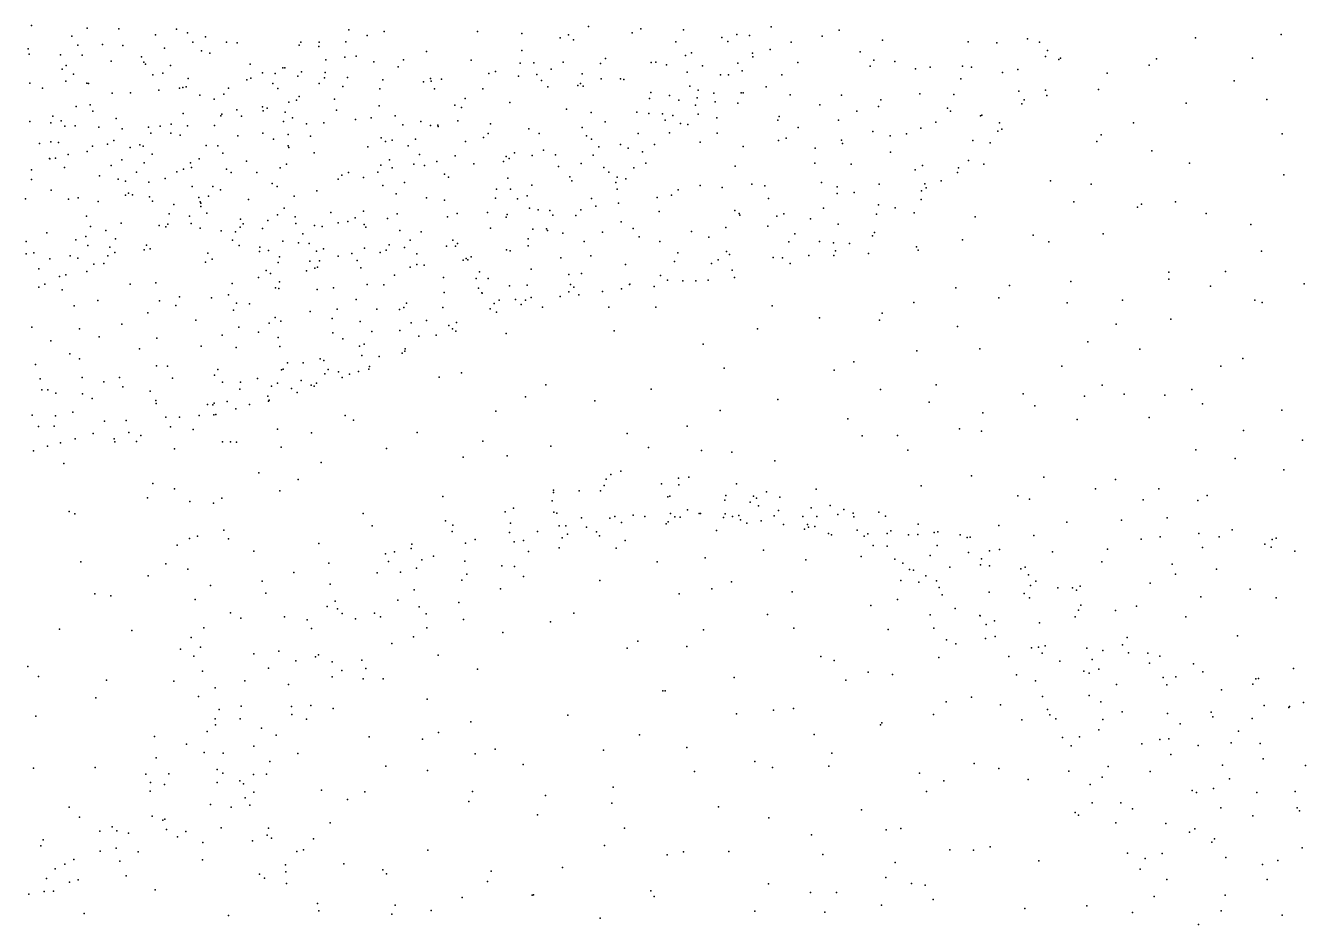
# Model space of a CAD drawing. Header units: metres. Extents: x -25 to 25, y -27.8 to 27.8.
# Drawn here: x -1.949 to 0.316, y -7.952 to -6.362 of the extents above; entities that cross this region are included whole.
import ezdxf

# ---------------------------------------------------------------- set-up
doc = ezdxf.new("R2010")
doc.units = ezdxf.units.M

msp = doc.modelspace()

# ---------------------------------------------------------------- linework, layer by layer
for p in [(-1.9382, -6.3615, -4.9568), (-0.9526, -6.3629, -3.0161), (-0.6294, -6.3637, -1.0865), (-1.8666, -6.3803, -6.6002), (-1.84, -6.366, -4.9804), (-1.7838, -6.3672, -6.6249), (-1.719, -6.3779, -0.0535), (-1.6815, -6.3677, -7.9875), (-1.662, -6.3745, -2.6202), (-1.6302, -6.3812, -4.9939), (-1.3769, -6.369, -0.1401), (-1.344, -6.3792, -4.9668), (-1.3142, -6.3722, -0.1793), (-1.149, -6.3721, -0.2731), (-1.0707, -6.3756, -4.8794), (-1.0029, -6.383, -0.3792), (-0.9877, -6.3778, 19.708), (-0.9791, -6.387, -4.8086), (-0.8755, -6.3743, 14.7329), (-0.8601, -6.3674, -4.744), (-0.7843, -6.369, 14.7327), (-0.7168, -6.3823, -4.6408), (-0.6903, -6.3771, -1.3056), (-0.6675, -6.3791, -1.2137), (-0.5391, -6.3805, 14.7126), (-0.5089, -6.3697, -4.5047), (-0.1755, -6.3847, -3.4346), (0.1215, -6.3833, 14.8406), (0.2731, -6.3775, 19.1723), (-1.9444, -6.4029, -2.5994), (-1.8562, -6.3963, -1.4975), (-1.8126, -6.3949, -8.0995), (-1.7765, -6.3966, -2.5994), (-1.703, -6.4015, 20.0003), (-1.653, -6.3906, -0.0802), (-1.6375, -6.4063, -1.687), (-1.5929, -6.3909, -7.8443), (-1.5745, -6.3921, -1.7355), (-1.4645, -6.3962, -4.9793), (-1.4619, -6.3909, -0.1277), (-1.4295, -6.3987, -1.7844), (-1.429, -6.3908, -6.9894), (-1.3817, -6.3903, -7.3829), (-1.2391, -6.4073, -4.9173), (-1.0706, -6.4053, -0.3516), (-0.798, -6.3905, 19.6468), (-0.7061, -6.3898, -0.723), (-0.6308, -6.4037, 14.688), (-0.5937, -6.391, -4.5497), (-0.4718, -6.4078, -3.1562), (-0.4324, -6.3874, -4.421), (-0.2805, -6.3903, -3.3117), (-0.2299, -6.3919, -3.3668), (-0.1544, -6.3909, 14.7919), (-0.1405, -6.4054, -3.9543), (-1.9426, -6.4118, -6.5824), (-1.8867, -6.4131, -0.1462), (-1.8768, -6.4319, -2.6054), (-1.8486, -6.4137, -4.9291), (-1.7972, -6.4243, -6.6683), (-1.7438, -6.417, -1.6089), (-1.7393, -6.4264, -8.0151), (-1.7365, -6.4295, -0.1234), (-1.6924, -6.4321, -6.7417), (-1.6227, -6.4104, -6.7755), (-1.5513, -6.4297, -2.6547), (-1.4176, -6.422, -7.4948), (-1.3837, -6.4176, -7.2305), (-1.3637, -6.4157, -0.2114), (-1.3327, -6.4257, -1.795), (-1.2799, -6.4219, -0.2553), (-1.16, -6.4229, 19.814), (-1.0734, -6.4281, 14.7794), (-1.0493, -6.4276, -4.8218), (-0.9973, -6.4265, -1.6761), (-0.9311, -6.4285, -4.7399), (-0.9224, -6.4195, 14.5623), (-0.8417, -6.4267, 14.5369), (-0.8332, -6.4265, -3.0622), (-0.8145, -6.4309, -0.5937), (-0.7809, -6.4143, -4.6559), (-0.77, -6.41, 14.617), (-0.688, -6.4282, -0.8511), (-0.6625, -6.4105, -3.0821), (-0.6618, -6.4169, -0.9832), (-0.5822, -6.4268, -3.1228), (-0.4476, -6.4229, 14.6988), (-0.4103, -6.4249, -3.2071), (-0.1435, -6.4161, -3.5651), (-0.1199, -6.4215, -3.8146), (-0.117, -6.4192, -3.72), (0.0397, -6.4315, 19.3082), (0.0524, -6.4204, 14.8094), (0.2227, -6.4192, 14.8066), (-1.8839, -6.4385, -1.3957), (-1.864, -6.4472, 20.0243), (-1.7236, -6.4488, 15.113), (-1.7058, -6.4459, -4.9339), (-1.5498, -6.4544, -4.9451), (-1.5293, -6.4451, -7.6756), (-1.5072, -6.4461, 19.9668), (-1.4936, -6.4365, -1.7483), (-1.49, -6.4361, -7.6177), (-1.467, -6.4513, -7.0178), (-1.4607, -6.4431, -7.5539), (-1.4199, -6.4539, 19.9391), (-1.4186, -6.4446, -7.1144), (-1.3791, -6.4535, -2.7782), (-1.2896, -6.4347, 15.1198), (-1.1291, -6.4464, 14.8589), (-1.1169, -6.443, -4.8487), (-1.0763, -6.4513, -1.7114), (-1.0442, -6.4483, -0.4171), (-1.0185, -6.4388, 14.5748), (-0.9636, -6.4467, -0.4769), (-0.7779, -6.4438, -0.6622), (-0.7507, -6.433, -1.3751), (-0.7192, -6.4488, -3.0973), (-0.7049, -6.4485, -1.1612), (-0.6807, -6.4413, 14.5548), (-0.6105, -6.4489, -4.5021), (-0.4542, -6.4334, 19.5682), (-0.3738, -6.4383, -4.3097), (-0.3479, -6.4351, -3.2767), (-0.2909, -6.4334, -4.2012), (-0.2748, -6.4352, 14.7432), (-0.22, -6.4446, 19.4884), (-0.1927, -6.4395, -4.0271), (-0.0349, -6.446, 14.7998), (-1.9413, -6.4632, -0.2401), (-1.9185, -6.4724, -1.2659), (-1.8776, -6.4601, -6.662), (-1.8405, -6.4633, -8.0653), (-1.8372, -6.4642, -0.1964), (-1.7129, -6.4758, -1.5734), (-1.6762, -6.4721, -0.1847), (-1.6704, -6.4708, -2.6413), (-1.6643, -6.4697, -6.8042), (-1.6609, -6.4553, -1.6296), (-1.5899, -6.4723, -7.7414), (-1.5573, -6.4578, -6.8828), (-1.511, -6.464, 15.1215), (-1.5026, -6.4729, -2.698), (-1.429, -6.4642, -7.3705), (-1.3871, -6.4692, -4.9026), (-1.3218, -6.4734, -0.3026), (-1.3162, -6.4573, -2.826), (-1.2443, -6.4608, -0.3201), (-1.2322, -6.4554, -1.7563), (-1.231, -6.4599, -4.8685), (-1.2253, -6.4735, 19.8835), (-1.2129, -6.4565, 15.0908), (-1.1394, -6.4733, 14.6696), (-1.0357, -6.4585, 19.7825), (-1.0243, -6.4701, -4.763), (-0.9714, -6.4676, -3.0658), (-0.9668, -6.4639, 14.461), (-0.9617, -6.4685, -1.6133), (-0.9299, -6.4557, 19.7377), (-0.8958, -6.4557, -4.684), (-0.8902, -6.457, -1.5711), (-0.773, -6.4685, -4.5938), (-0.7584, -6.4761, -1.3047), (-0.638, -6.4701, 19.6531), (-0.2938, -6.4559, 19.532), (-0.1436, -6.4759, 19.4662), (-0.0497, -6.4745, 19.4102), (0.1904, -6.4593, 19.2548), (-1.7954, -6.4814, -2.6209), (-1.7632, -6.4807, -6.7416), (-1.6402, -6.4847, -4.9068), (-1.6149, -6.4919, 20.0263), (-1.5978, -6.4827, -0.2062), (-1.4829, -6.4973, -7.5126), (-1.4695, -6.4938, -1.7105), (-1.4646, -6.4871, -7.0808), (-1.4019, -6.4917, -0.2897), (-1.1705, -6.4907, 14.7792), (-1.0919, -6.4974, -0.4391), (-0.8446, -6.4907, -1.4734), (-0.8422, -6.4799, -4.623), (-0.8091, -6.4852, -1.4053), (-0.7928, -6.4935, -0.7683), (-0.7605, -6.4893, -0.8353), (-0.7308, -6.4812, -0.9538), (-0.7282, -6.4965, -1.0692), (-0.6882, -6.4986, -3.1415), (-0.6821, -6.4805, -4.5243), (-0.679, -6.4803, 14.4716), (-0.5956, -6.4838, 14.5752), (-0.5048, -6.4847, -4.3787), (-0.4352, -6.4928, -4.3086), (-0.3663, -6.4821, -4.2305), (-0.3058, -6.4834, -4.1331), (-0.191, -6.4778, -3.5724), (-0.1859, -6.5, -3.7371), (-0.1814, -6.4928, -3.8383), (-0.1413, -6.4851, 14.7511), (0.1054, -6.4991, 19.3083), (0.2478, -6.4921, 14.7183), (-1.9004, -6.5219, -1.2067), (-1.8591, -6.5046, -0.2798), (-1.8342, -6.502, -6.728), (-1.8297, -6.5128, -1.3599), (-1.6696, -6.5169, -0.2669), (-1.603, -6.5214, -6.9298), (-1.6013, -6.5185, -1.6096), (-1.575, -6.5106, -0.2665), (-1.5668, -6.5219, -2.6863), (-1.5293, -6.5052, -6.9972), (-1.5285, -6.5121, -7.574), (-1.5212, -6.5079, -4.8961), (-1.4894, -6.515, -0.2851), (-1.3984, -6.5111, -1.7159), (-1.3231, -6.5035, -4.8555), (-1.2947, -6.5211, -2.8699), (-1.1891, -6.5023, 14.8803), (-1.1775, -6.5067, -1.7032), (-0.9917, -6.5092, 14.3589), (-0.9477, -6.5156, -1.5576), (-0.8669, -6.515, -0.6418), (-0.8456, -6.5174, -3.1342), (-0.8216, -6.5176, 14.3372), (-0.8032, -6.5207, -4.5533), (-0.7631, -6.5023, -3.133), (-0.7585, -6.5182, -1.1314), (-0.615, -6.5226, -3.1857), (-0.543, -6.502, -3.1972), (-0.4777, -6.5132, -3.2362), (-0.4393, -6.505, 14.6436), (-0.3169, -6.5074, -3.3838), (-0.3116, -6.5128, 14.7056), (-0.2586, -6.5211, -3.4865), (-0.2565, -6.5202, -3.999), (-1.9413, -6.5315, -8.0804), (-1.9043, -6.5337, -6.7229), (-1.8855, -6.5298, -2.6368), (-1.879, -6.5393, -8.0178), (-1.8608, -6.5387, -0.352), (-1.8193, -6.5412, 15.1368), (-1.7885, -6.526, -1.4162), (-1.7778, -6.544, -0.3271), (-1.7309, -6.5412, -7.873), (-1.7107, -6.5394, 15.1322), (-1.691, -6.536, 20.0623), (-1.6624, -6.539, -1.5472), (-1.6145, -6.5384, -4.8611), (-1.492, -6.5311, -7.1656), (-1.4763, -6.5249, -7.2425), (-1.4514, -6.5354, 19.989), (-1.4209, -6.5335, -2.7792), (-1.3651, -6.5278, 15.0944), (-1.3372, -6.525, -0.3638), (-1.2812, -6.5372, 15.0739), (-1.2494, -6.5313, -1.7009), (-1.232, -6.5386, -0.4272), (-1.2192, -6.5377, 14.676), (-1.2187, -6.5399, 14.5827), (-1.1836, -6.5302, -4.7848), (-1.1262, -6.5356, 19.8698), (-1.0581, -6.5443, -0.5416), (-0.9635, -6.5421, -4.6399), (-0.9228, -6.5316, -3.1313), (-0.8171, -6.5292, -1.329), (-0.7897, -6.5347, -0.946), (-0.7768, -6.5366, -1.037), (-0.7255, -6.5249, 14.357), (-0.6173, -6.529, -4.4077), (-0.5814, -6.542, 14.4678), (-0.5098, -6.5287, 19.6707), (-0.3641, -6.5431, -4.1127), (-0.3376, -6.5327, 19.6143), (-0.2253, -6.5334, -3.8874), (-0.2211, -6.545, -3.6432), (0.0119, -6.5335, 19.4102), (-1.9041, -6.5675, -1.0817), (-1.7927, -6.5649, -1.3257), (-1.7269, -6.5517, -4.8347), (-1.6914, -6.552, -7.7968), (-1.6751, -6.5556, -6.8954), (-1.5733, -6.5569, 15.1468), (-1.5286, -6.5522, -1.6359), (-1.5099, -6.5625, -4.844), (-1.4841, -6.5544, -0.3607), (-1.4447, -6.5572, -1.6574), (-1.3196, -6.5601, -1.6936), (-1.3116, -6.5669, 19.9467), (-1.3001, -6.5642, -0.4316), (-1.2586, -6.5628, 14.8991), (-1.1704, -6.5667, -1.6443), (-1.1382, -6.5597, -3.0349), (-1.1303, -6.5526, -0.5089), (-1.0399, -6.5524, -4.6886), (-0.9558, -6.5569, 14.278), (-0.9473, -6.5628, -0.6531), (-0.8647, -6.5525, -1.3914), (-0.809, -6.5511, -1.2136), (-0.7547, -6.5678, -4.4564), (-0.7248, -6.5519, -3.1782), (-0.6161, -6.565, 19.7189), (-0.6026, -6.5608, -4.347), (-0.5045, -6.5643, -4.264), (-0.4492, -6.5491, -3.2962), (-0.4188, -6.5567, -4.1706), (-0.3898, -6.5532, -3.3608), (-0.2723, -6.5647, -3.5604), (-0.2279, -6.5481, -3.8065), (-0.0528, -6.5667, 14.7376), (-0.0455, -6.5546, 19.4727), (0.275, -6.553, 14.6524), (-1.9241, -6.57, -1.0104), (-1.8903, -6.5687, -4.7719), (-1.8736, -6.5896, -0.5583), (-1.8397, -6.5841, -6.8138), (-1.8302, -6.5751, -0.4211), (-1.8038, -6.5713, -7.916), (-1.7639, -6.5775, -0.3971), (-1.7463, -6.5725, -6.8466), (-1.7409, -6.575, -2.6525), (-1.725, -6.5888, -1.401), (-1.6292, -6.5735, -7.6542), (-1.6083, -6.5745, 20.0648), (-1.5996, -6.5876, -7.5756), (-1.484, -6.5745, 15.1349), (-1.4828, -6.5772, -2.7521), (-1.438, -6.5865, -0.438), (-1.343, -6.5764, -2.8558), (-1.2716, -6.5745, -2.9106), (-1.2517, -6.5896, -4.7486), (-1.0835, -6.5865, 14.2787), (-1.0321, -6.5819, -0.623), (-1.011, -6.5904, 19.8601), (-0.9445, -6.5907, -0.7292), (-0.9345, -6.5763, -1.4691), (-0.896, -6.5721, -4.5526), (-0.8822, -6.5783, -0.7739), (-0.8572, -6.585, -1.3035), (-0.836, -6.5721, -0.9002), (-0.6787, -6.5757, -4.38), (-0.5515, -6.5786, -3.2691), (-0.5032, -6.5701, 14.5218), (-0.4178, -6.5858, 19.6849), (-0.2418, -6.5689, -3.7214), (0.0442, -6.5833, 14.7166), (-1.9062, -6.5968, -0.6565), (-1.9058, -6.5974, -0.9284), (-1.8959, -6.5961, -0.7567), (-1.88, -6.6125, -7.9416), (-1.7971, -6.6091, -1.212), (-1.7784, -6.5993, -0.4959), (-1.7387, -6.6047, -7.7932), (-1.6569, -6.6042, -7.0041), (-1.655, -6.6129, -4.788), (-1.6417, -6.5971, -0.4401), (-1.5577, -6.6012, -7.2131), (-1.4979, -6.6131, -0.5036), (-1.4867, -6.6069, -1.5965), (-1.3201, -6.6085, 14.7306), (-1.3044, -6.5989, 14.6287), (-1.3, -6.6132, -1.6372), (-1.2614, -6.6065, 14.4578), (-1.2425, -6.6092, -0.5546), (-1.2212, -6.6018, -2.975), (-1.1886, -6.5919, 14.3585), (-1.1552, -6.606, 19.9123), (-1.1028, -6.602, -0.6085), (-1.0981, -6.593, -4.6809), (-1.093, -6.5966, -3.1032), (-1.0521, -6.5917, -1.5625), (-1.0055, -6.611, -1.503), (-0.9653, -6.6056, 14.205), (-0.9253, -6.6129, 19.8416), (-0.8722, -6.6131, -4.483), (-0.8511, -6.6049, -1.0136), (-0.6928, -6.6105, 19.7654), (-0.5522, -6.6048, -4.2286), (-0.4877, -6.6065, -4.1666), (-0.3616, -6.6091, -3.4711), (-0.2978, -6.6131, -3.6239), (-0.2802, -6.6004, 14.6646), (-0.2526, -6.6067, 19.6368), (0.1112, -6.6049, 19.3775), (-1.9383, -6.6168, -7.9876), (-1.9382, -6.6338, -4.6942), (-1.8177, -6.6277, -0.9864), (-1.7847, -6.6333, -0.7703), (-1.7522, -6.6209, -6.9156), (-1.7017, -6.6321, -7.6966), (-1.6812, -6.6206, -2.6857), (-1.6693, -6.6159, -0.5476), (-1.5933, -6.6154, -7.1372), (-1.5847, -6.6216, -0.538), (-1.5393, -6.6215, -2.7313), (-1.3955, -6.6332, -2.8398), (-1.3893, -6.6264, -1.6083), (-1.3773, -6.6214, -4.758), (-1.3506, -6.6302, 19.9954), (-1.3252, -6.6207, -0.5497), (-1.2076, -6.6242, -1.6001), (-1.2004, -6.6299, -0.622), (-1.0955, -6.6315, -0.6774), (-0.9854, -6.6293, -1.4339), (-0.9165, -6.621, -1.3436), (-0.9017, -6.6299, -0.9168), (-0.8863, -6.633, -3.2264), (-0.3743, -6.6171, -3.9833), (-0.2994, -6.6214, -3.6936), (0.2783, -6.6256, 19.2656), (-1.9032, -6.6528, 20.1309), (-1.7718, -6.6369, -1.1448), (-1.7666, -6.6579, -0.8649), (-1.7305, -6.6389, -1.2777), (-1.6539, -6.6465, -7.0756), (-1.6175, -6.6461, -7.1962), (-1.604, -6.6524, -7.335), (-1.5126, -6.6408, -0.5723), (-1.5037, -6.6462, 20.0737), (-1.4335, -6.6541, -0.6019), (-1.3167, -6.6447, -2.9118), (-1.2784, -6.6391, 14.378), (-1.1151, -6.6512, -4.6091), (-1.0903, -6.6513, -3.1519), (-1.053, -6.6442, -4.5728), (-0.982, -6.6363, -0.8057), (-0.9042, -6.6391, -1.271), (-0.9017, -6.6513, -1.1584), (-0.7941, -6.6524, -4.3506), (-0.755, -6.6446, -3.2658), (-0.7158, -6.6483, -4.2942), (-0.6636, -6.6424, -3.283), (-0.6406, -6.6453, -4.2328), (-0.5403, -6.6394, -3.3436), (-0.5123, -6.6468, 19.7447), (-0.4821, -6.6569, 14.3655), (-0.4382, -6.6422, -4.0371), (-0.363, -6.6542, 14.5909), (-0.3574, -6.6418, -3.8961), (-0.3552, -6.6484, -3.5931), (-0.3284, -6.6364, -3.8255), (-0.1352, -6.6363, 19.5784), (-0.0632, -6.642, 19.5312), (-1.9487, -6.6683, -7.9331), (-1.8728, -6.6686, -6.9065), (-1.8557, -6.6663, 15.1348), (-1.82, -6.6731, 20.1469), (-1.7717, -6.6614, -6.9707), (-1.7594, -6.661, -0.9497), (-1.7293, -6.6645, -4.7265), (-1.7241, -6.6722, -7.0339), (-1.6864, -6.678, -1.218), (-1.6421, -6.666, -7.4848), (-1.64, -6.6732, -7.4088), (-1.6383, -6.6759, -7.2671), (-1.6248, -6.6635, -0.681), (-1.5545, -6.6691, 15.1101), (-1.4734, -6.6636, -1.5348), (-1.2928, -6.6595, -4.6864), (-1.2392, -6.6661, -0.6713), (-1.2073, -6.6708, -3.0519), (-1.1169, -6.667, -1.5207), (-1.0781, -6.668, 14.149), (-1.0612, -6.663, -0.7752), (-0.9472, -6.6678, -3.2455), (-0.9395, -6.6809, -1.0901), (-0.8997, -6.6761, -4.3991), (-0.8309, -6.666, 19.8479), (-0.8059, -6.6619, 14.1365), (-0.6342, -6.6676, 14.2022), (-0.5125, -6.6589, -4.0933), (-0.4393, -6.6785, -3.4951), (-0.3636, -6.6694, -3.706), (-0.0939, -6.6736, 14.684), (0.0262, -6.6777, 14.6802), (0.0865, -6.6737, 19.4346), (-1.8407, -6.6988, -6.9781), (-1.6944, -6.695, -7.5376), (-1.6587, -6.6991, -0.9284), (-1.6386, -6.6816, 20.1254), (-1.628, -6.6933, -1.3037), (-1.5685, -6.7041, -1.3682), (-1.503, -6.6964, -1.4583), (-1.491, -6.6846, -0.6743), (-1.4717, -6.7003, 15.0763), (-1.4084, -6.6924, -2.8857), (-1.3653, -6.7019, 14.4219), (-1.3506, -6.6902, -0.6933), (-1.308, -6.7028, -1.5279), (-1.2912, -6.6949, 14.3059), (-1.2019, -6.7001, 19.9635), (-1.1848, -6.694, -1.5045), (-1.1311, -6.6922, -0.7756), (-1.0985, -6.7006, 19.9309), (-1.0963, -6.6961, -4.5372), (-1.0568, -6.6845, -1.4104), (-1.0414, -6.6876, -0.8443), (-1.0209, -6.689, -3.2334), (-1.0158, -6.6969, -0.9419), (-0.9751, -6.6976, 19.904), (-0.9661, -6.6877, -1.1882), (-0.8274, -6.6908, -3.3176), (-0.6934, -6.6886, 19.8196), (-0.6856, -6.6942, 14.1298), (-0.6849, -6.6969, -3.3504), (-0.619, -6.6989, -4.1215), (-0.6069, -6.6946, 19.801), (-0.5599, -6.7035, -4.0549), (-0.5367, -6.6849, 14.2763), (-0.4429, -6.6952, -3.9203), (-0.4098, -6.684, 19.7334), (-0.376, -6.693, 14.494), (-0.2681, -6.7002, 14.6169), (0.0188, -6.6829, 19.4953), (0.1406, -6.6942, 14.6423), (-1.8339, -6.7172, -2.7364), (-1.8068, -6.724, -7.0472), (-1.7797, -6.7115, -4.6545), (-1.7122, -6.7151, -7.1803), (-1.7007, -6.7175, -7.452), (-1.6971, -6.7128, 15.1062), (-1.6558, -6.712, -1.0677), (-1.6396, -6.72, -4.6569), (-1.6027, -6.7246, -0.9741), (-1.5772, -6.7267, -0.8905), (-1.5688, -6.7184, -4.6724), (-1.5637, -6.7123, -0.7946), (-1.5292, -6.7207, 20.1221), (-1.52, -6.7064, -2.8062), (-1.4706, -6.7119, -0.7641), (-1.4373, -6.7155, -4.6577), (-1.424, -6.7174, 14.8138), (-1.3958, -6.7109, 14.5171), (-1.3785, -6.7085, 20.0539), (-1.3498, -6.7134, -4.6334), (-1.3463, -6.7185, -0.7611), (-1.2867, -6.724, -3.0207), (-1.2485, -6.7265, -0.8009), (-1.1258, -6.7198, -3.2058), (-1.0511, -6.7221, -1.3031), (-1.0267, -6.7215, -1.2203), (-1.0253, -6.7245, -1.15), (-0.8947, -6.7087, 14.0742), (-0.8737, -6.7207, -4.3075), (-0.7704, -6.7262, -3.3768), (-0.7092, -6.719, -4.168), (-0.635, -6.7164, -3.4002), (-0.5109, -6.713, -3.9717), (0.2199, -6.7134, 14.597), (-1.9474, -6.7434, 15.1267), (-1.9112, -6.7286, -7.7826), (-1.8599, -6.7409, -4.5998), (-1.842, -6.7346, -7.684), (-1.7897, -6.7387, -7.5985), (-1.5826, -6.7411, -2.8088), (-1.4934, -6.7431, -0.852), (-1.466, -6.7461, 14.9433), (-1.4579, -6.7303, -1.3891), (-1.4468, -6.7474, 14.6445), (-1.3055, -6.7493, -4.5671), (-1.2683, -6.7415, -1.4269), (-1.1925, -6.7416, 14.1459), (-1.1842, -6.747, -4.5123), (-1.0594, -6.7391, -1.0384), (-0.9978, -6.7291, -4.4033), (-0.9599, -6.7438, -4.337), (-0.9279, -6.7271, -3.3394), (-0.8627, -6.7353, 19.8902), (-0.826, -6.7437, -4.2277), (-0.7397, -6.7358, 14.0794), (-0.5982, -6.744, 14.1463), (-0.5876, -6.7304, -3.4671), (-0.5438, -6.7434, -3.5712), (-0.5189, -6.7461, -3.8882), (-0.4905, -6.7471, -3.7798), (-0.4502, -6.7338, -3.703), (-0.4462, -6.7276, -3.6288), (-0.2909, -6.741, 19.7189), (-0.1654, -6.7326, 19.651), (-0.138, -6.7441, 14.6391), (-0.0416, -6.7304, 19.5719), (-1.9477, -6.7656, 20.2062), (-1.9343, -6.7637, -4.5504), (-1.8701, -6.7692, -7.0959), (-1.8384, -6.7507, 20.1992), (-1.8033, -6.769, 15.1183), (-1.7994, -6.7538, -7.1569), (-1.7906, -6.7631, -4.5817), (-1.7389, -6.7587, -7.2933), (-1.7349, -6.75, -7.3794), (-1.7285, -6.7569, -2.7707), (-1.6261, -6.7646, 15.0829), (-1.5708, -6.7506, -1.0587), (-1.5347, -6.7615, -1.2188), (-1.534, -6.7537, -0.9514), (-1.519, -6.7595, -1.2889), (-1.4996, -6.7707, -1.1274), (-1.4336, -6.7606, 20.1044), (-1.4212, -6.7567, -0.8993), (-1.3954, -6.7695, -1.3133), (-1.3711, -6.7651, -2.9853), (-1.3492, -6.7555, -0.8517), (-1.321, -6.7631, -1.3791), (-1.3107, -6.759, 14.2422), (-1.2781, -6.7541, -0.8583), (-1.2562, -6.7658, -0.9479), (-1.2036, -6.7521, -3.1681), (-1.1877, -6.7521, -0.928), (-1.1602, -6.7709, -1.2523), (-1.0975, -6.7587, -4.4124), (-1.091, -6.76, -1.1358), (-1.0594, -6.7514, 14.0657), (-0.9485, -6.7689, 14.0264), (-0.7944, -6.7639, -4.1374), (-0.7084, -6.7615, -4.0798), (-0.7029, -6.7665, 19.8776), (-0.5628, -6.7686, -3.8208), (-0.5184, -6.7683, 14.191), (-0.5155, -6.7604, -3.6519), (-0.4572, -6.7647, 14.2597), (-0.3721, -6.753, 14.3943), (-0.3693, -6.7591, 19.7603), (0.2387, -6.7609, 19.3369), (-1.9251, -6.7918, -2.8018), (-1.9059, -6.7745, -7.6829), (-1.8561, -6.7733, -2.7817), (-1.828, -6.7839, -7.4772), (-1.8102, -6.7825, -7.4086), (-1.6301, -6.7804, -4.5681), (-1.6188, -6.7751, 20.1728), (-1.5016, -6.7806, -4.5729), (-1.4457, -6.7787, -1.0612), (-1.4367, -6.7907, -2.9585), (-1.4324, -6.7894, -4.5439), (-1.4287, -6.7777, -1.1645), (-1.3621, -6.7775, -0.9916), (-1.3557, -6.79, -1.1027), (-1.2681, -6.789, -4.4832), (-1.2562, -6.7842, -1.2579), (-1.2431, -6.7857, -1.1288), (-1.1742, -6.7767, -1.1467), (-1.1693, -6.774, -1.0525), (-1.1659, -6.7763, -3.2675), (-1.0538, -6.7925, -4.2906), (-1.0016, -6.7728, -3.3829), (-0.887, -6.7842, -4.1413), (-0.8001, -6.7792, -3.4799), (-0.7348, -6.7824, -4.0157), (-0.7229, -6.7761, -3.5017), (-0.6982, -6.7946, -3.9245), (-0.6256, -6.7722, -3.9279), (-0.6094, -6.7725, 19.8554), (-0.5956, -6.7825, -3.7196), (-1.8885, -6.8057, -7.2623), (-1.8774, -6.8025, -4.512), (-1.8404, -6.7968, -7.3434), (-1.718, -6.817, -2.8286), (-1.5367, -6.8073, 20.1756), (-1.523, -6.795, -2.8896), (-1.5154, -6.8002, 14.9853), (-1.4992, -6.8152, 14.7792), (-1.4516, -6.7958, 14.4475), (-1.2957, -6.8035, 20.0716), (-1.2094, -6.8076, -4.381), (-1.1516, -6.8091, 14.0581), (-1.1455, -6.7972, -3.3419), (-1.1299, -6.8093, -4.3104), (-0.9876, -6.8018, -4.1898), (-0.9647, -6.8004, -3.4795), (-0.825, -6.8037, -4.0138), (-0.8127, -6.8124, 19.9187), (-0.7853, -6.8133, -3.6353), (-0.7627, -6.8134, 14.0098), (-0.7408, -6.812, -3.8195), (-0.694, -6.8076, -3.7368), (-0.0987, -6.8147, 19.6493), (0.0744, -6.798, 19.505), (0.0744, -6.8106, 14.6075), (0.1749, -6.7967, 14.5806), (-1.925, -6.8248, -7.3377), (-1.9146, -6.8195, -7.4387), (-1.8841, -6.8294, 15.1098), (-1.7635, -6.8194, -4.5093), (-1.5898, -6.8381, -2.8992), (-1.5831, -6.8181, -4.5174), (-1.5067, -6.8259, -4.4967), (-1.5004, -6.8267, 14.6523), (-1.4328, -6.8284, -4.4547), (-1.404, -6.8255, -3.0337), (-1.344, -6.8197, -4.443), (-1.3148, -6.8205, -3.1553), (-1.2081, -6.8342, -3.3393), (-1.147, -6.8265, -3.4174), (-1.141, -6.8346, -4.1843), (-1.1409, -6.8351, 20.0179), (-1.0924, -6.822, -3.5005), (-1.0609, -6.8208, -4.1674), (-0.9871, -6.833, -3.6332), (-0.9846, -6.8197, -3.5541), (-0.9782, -6.8243, -4.0425), (-0.9697, -6.8378, -3.8853), (-0.9276, -6.8322, -3.8103), (-0.8944, -6.8275, -3.7388), (-0.8797, -6.8197, -3.9347), (-0.8796, -6.819, -3.6236), (-0.8362, -6.8234, -3.8258), (-0.3027, -6.8259, 14.4307), (-0.2076, -6.8217, 19.7137), (0.1484, -6.8228, 19.4414), (0.314, -6.8185, 14.4948), (-1.8629, -6.8576, -2.8647), (-1.8206, -6.848, -4.4455), (-1.7115, -6.8487, -4.4533), (-1.6826, -6.8571, 15.0817), (-1.6766, -6.8418, 20.2542), (-1.6196, -6.8432, -4.4614), (-1.5754, -6.8526, 15.0355), (-1.5527, -6.854, -4.441), (-1.3639, -6.8461, 20.1328), (-1.2794, -6.8606, -4.2702), (-1.2749, -6.8526, 14.1197), (-1.2101, -6.8608, -4.1662), (-1.1193, -6.8533, -4.0126), (-1.1108, -6.8476, -3.6301), (-1.082, -6.8461, 14.0003), (-1.0715, -6.855, -3.8832), (-1.0643, -6.8473, -3.7665), (-1.0541, -6.8431, -3.971), (-1.0342, -6.8598, 19.994), (-1.0027, -6.8408, -3.802), (-0.9164, -6.8599, 19.9559), (-0.8334, -6.8601, 13.9676), (-0.6274, -6.8576, 19.8963), (-0.3765, -6.8519, 14.2964), (-0.2263, -6.8435, 14.5384), (-0.1054, -6.8523, 14.6062), (-0.0074, -6.8478, 19.5965), (0.2269, -6.8474, 19.3717), (0.2394, -6.8516, 14.5357), (-1.7322, -6.8701, -2.8813), (-1.6474, -6.8827, -4.3995), (-1.5806, -6.865, 20.2439), (-1.5069, -6.8782, 14.5213), (-1.4968, -6.8847, 20.2295), (-1.445, -6.8676, 14.3205), (-1.4059, -6.88, -3.1395), (-1.3973, -6.8635, -4.3522), (-1.3564, -6.885, -4.2881), (-1.3274, -6.8636, -3.2214), (-1.2871, -6.8638, -3.3002), (-1.2394, -6.8837, 20.1007), (-1.1263, -6.8628, -3.7046), (-1.1156, -6.8687, -3.8231), (-0.5436, -6.8787, 19.8822), (-0.4374, -6.8828, 19.8501), (-0.4331, -6.8708, 14.1904), (0.078, -6.881, 19.5225), (-1.9379, -6.8954, -4.3646), (-1.8536, -6.8983, -4.3721), (-1.7785, -6.8903, 20.3205), (-1.5715, -6.8952, 14.9495), (-1.5364, -6.9039, 14.6685), (-1.5175, -6.8885, -2.9979), (-1.4049, -6.9053, 14.2126), (-1.3359, -6.9032, -4.2091), (-1.2866, -6.9015, -4.1491), (-1.2665, -6.8876, -3.408), (-1.1995, -6.8926, -3.6183), (-1.1933, -6.8985, -3.7716), (-1.1872, -6.9026, -3.8472), (-1.186, -6.887, -3.9975), (-1.0983, -6.9065, 20.0496), (-0.907, -6.9019, 13.9299), (-0.6537, -6.8983, 13.9958), (-0.2993, -6.8939, 14.3717), (-0.0187, -6.8903, 14.6098), (-1.9043, -6.9193, 20.331), (-1.8183, -6.9125, -2.9322), (-1.7163, -6.915, -4.3519), (-1.6381, -6.929, 20.3195), (-1.6006, -6.9097, -4.3506), (-1.502, -6.9139, -4.3178), (-1.4988, -6.9295, 14.3757), (-1.387, -6.9161, -3.2986), (-1.3575, -6.9292, 20.1972), (-1.3493, -6.9257, -3.382), (-1.2527, -6.9114, -4.0485), (-1.2224, -6.9096, -3.7042), (-0.7494, -6.9255, 13.9454), (-0.0686, -6.9211, 19.6648), (-1.8705, -6.9424, -4.3035), (-1.8531, -6.9513, -2.9819), (-1.747, -6.9338, -2.9564), (-1.5758, -6.9311, 14.8531), (-1.4276, -6.9516, 20.2578), (-1.3536, -6.9453, -3.4492), (-1.3227, -6.9472, -4.0114), (-1.282, -6.9413, -3.7639), (-1.2778, -6.938, -3.9182), (-1.277, -6.9338, -3.6291), (-0.3713, -6.9374, 14.218), (-0.2598, -6.9334, 19.7864), (0.0231, -6.9344, 19.5926), (0.2057, -6.9508, 14.513), (-1.931, -6.9613, -2.9967), (-1.7171, -6.9635, -4.2553), (-1.6973, -6.9644, -3.03), (-1.6083, -6.9704, -4.2039), (-1.496, -6.9706, -4.1466), (-1.4931, -6.9695, 20.3096), (-1.485, -6.9585, -3.203), (-1.4575, -6.9587, -3.2926), (-1.4208, -6.9546, -3.3671), (-1.4133, -6.9702, -4.0479), (-1.3952, -6.9746, -3.9583), (-1.3596, -6.9738, -3.7782), (-1.3415, -6.9696, 14.0798), (-1.3399, -6.9649, -3.8965), (-0.7123, -6.9678, 19.9529), (-0.5177, -6.9712, 19.9088), (-0.4832, -6.9564, 14.064), (-0.1147, -6.9641, 14.528), (0.1667, -6.9643, 19.4491), (-1.9227, -6.9865, -4.1942), (-1.8485, -6.9843, -3.0445), (-1.8101, -6.992, -4.1798), (-1.7825, -6.9842, 15.0774), (-1.6888, -6.9857, -3.1019), (-1.6146, -6.9804, -3.1395), (-1.6001, -6.9925, -4.1311), (-1.5682, -6.9928, 14.541), (-1.5381, -6.9863, 14.4434), (-1.5027, -6.9947, -3.3372), (-1.4612, -6.9899, -3.9998), (-1.4436, -6.9978, -3.8994), (-1.434, -6.9944, 14.162), (-1.4192, -6.9778, -3.4837), (-1.3885, -6.9846, -3.8456), (-1.3757, -6.9786, -3.6423), (-1.217, -6.9841, 20.1604), (-1.1775, -6.9759, 13.9694), (-1.0279, -6.9976, 20.0895), (-0.3375, -6.9976, 19.8483), (-0.0433, -6.9982, 14.5737), (-1.9202, -7.0063, -3.1083), (-1.9096, -7.0065, 20.4038), (-1.8949, -7.0119, -4.132), (-1.8481, -7.0133, -3.1242), (-1.7765, -7.0008, 20.416), (-1.7283, -7.0084, -4.1328), (-1.5697, -7.0051, -3.221), (-1.5202, -7.0175, -3.9381), (-1.5133, -6.9996, -4.053), (-1.4782, -7.0037, -3.4408), (-1.4681, -7.011, -3.6235), (-1.4382, -6.9996, -3.791), (-1.0643, -7.0184, 13.8928), (-0.8415, -7.0048, 13.8724), (-0.4355, -7.0058, 19.8946), (-0.1834, -7.0133, 14.4261), (-0.075, -7.0177, 19.7006), (-0.0046, -7.0138, 19.643), (0.0673, -7.0155, 19.5724), (0.1155, -7.0057, 14.5251), (-1.831, -7.0215, -4.1049), (-1.7183, -7.0254, -3.1919), (-1.7174, -7.0305, -4.0484), (-1.6269, -7.0321, -3.317), (-1.6173, -7.0329, 14.8192), (-1.6148, -7.03, 20.4069), (-1.5921, -7.027, -3.9564), (-1.5764, -7.0396, -3.8481), (-1.5525, -7.032, -3.4224), (-1.5187, -7.0262, -3.5167), (-1.5177, -7.0246, 14.3231), (-0.9415, -7.0256, 20.0837), (-0.7197, -7.0428, 13.8845), (-0.6176, -7.0232, 13.9424), (-0.3494, -7.0279, 14.1562), (-0.1628, -7.0348, 19.7661), (0.1338, -7.0308, 19.5031), (0.2746, -7.042, 19.3446), (-1.937, -7.0509, -3.2489), (-1.8959, -7.0522, -3.9804), (-1.8653, -7.0457, -3.223), (-1.809, -7.0615, -3.9076), (-1.7709, -7.0608, -3.3487), (-1.7008, -7.0549, -3.3793), (-1.6766, -7.0544, -3.8633), (-1.6418, -7.0514, -3.4449), (-1.6158, -7.0505, -3.7551), (-1.6118, -7.0498, -3.5417), (-1.3829, -7.0516, 14.0815), (-1.3682, -7.0601, 20.3496), (-1.1163, -7.0443, 20.1647), (-0.4936, -7.0573, 14.0031), (-0.2548, -7.0472, 14.3277), (-0.088, -7.0586, 14.5031), (0.0398, -7.0552, 14.545), (-1.9256, -7.0711, -3.916), (-1.8982, -7.0705, -3.3584), (-1.8292, -7.0833, -3.8338), (-1.7661, -7.0818, -3.7868), (-1.7446, -7.0868, -3.5334), (-1.6922, -7.0718, -3.5905), (-1.6522, -7.0767, 14.8895), (-1.5031, -7.0756, 20.4262), (-1.4429, -7.0824, 14.137), (-1.2556, -7.0817, 20.3074), (-0.8843, -7.0837, 20.1104), (-0.7778, -7.0706, 20.0569), (-0.4684, -7.0876, 19.9341), (-0.4056, -7.0871, 14.0763), (-0.2961, -7.0752, 14.2289), (-0.2569, -7.0794, 19.8463), (0.2065, -7.0783, 14.4912), (-1.9097, -7.1061, 15.0919), (-1.8872, -7.1003, -3.7503), (-1.8612, -7.0929, -3.4511), (-1.7918, -7.0928, -3.7218), (-1.7907, -7.0983, -3.6021), (-1.7523, -7.0979, 20.4855), (-1.685, -7.1108, 14.9867), (-1.6, -7.0985, 14.5137), (-1.5863, -7.0985, 20.4624), (-1.5757, -7.0988, 14.4205), (-1.4962, -7.1076, 14.2165), (-1.3102, -7.1101, 20.3849), (-1.1393, -7.0974, 13.888), (-1.0189, -7.1059, 20.1868), (-0.8463, -7.1082, 13.8333), (0.3111, -7.0956, 14.4582), (-1.9349, -7.1144, -3.6007), (-1.1741, -7.1256, 20.3213), (-1.0963, -7.1231, 20.2667), (-0.7525, -7.1134, 13.8487), (-0.699, -7.1167, 20.064), (-0.623, -7.1317, 13.8959), (-0.3871, -7.113, 19.9146), (0.1224, -7.1122, 14.5127), (0.1919, -7.1276, 19.4571), (-1.8812, -7.1366, 20.4958), (-1.5359, -7.1532, 14.2809), (-1.4259, -7.1348, 20.4625), (-0.9127, -7.1562, 21.6157), (-0.8953, -7.1501, 21.7068), (0.278, -7.1479, 19.3385), (-1.7233, -7.1719, 20.5353), (-1.4661, -7.1652, 14.1343), (-0.9245, -7.1753, 21.8227), (-0.9211, -7.1644, 20.2158), (-0.8234, -7.1729, 21.8207), (-0.7934, -7.1627, 20.1409), (-0.7925, -7.1744, 21.5152), (-0.7751, -7.161, 21.6394), (-0.6907, -7.1726, 21.6139), (-0.364, -7.1759, 14.0903), (-0.2748, -7.1585, 19.8869), (-0.1466, -7.161, 14.4016), (-0.0201, -7.165, 19.715), (-1.7329, -7.1977, 15.0476), (-1.6854, -7.1813, 14.9344), (-1.6017, -7.1978, 20.5487), (-1.4986, -7.1851, 20.5222), (-1.2101, -7.1952, 20.4447), (-1.0143, -7.184, 21.6219), (-1.0143, -7.1879, 21.7419), (-0.9689, -7.1851, 20.2913), (-0.9314, -7.1853, 21.4441), (-0.8121, -7.1954, 13.8095), (-0.8083, -7.1947, 21.4119), (-0.7112, -7.2015, 13.8234), (-0.7095, -7.1935, 21.8941), (-0.6606, -7.1945, 21.816), (-0.6552, -7.1979, 21.5214), (-0.6377, -7.187, 21.6788), (-0.614, -7.1961, 20.0823), (-0.5494, -7.1823, 20.0302), (-0.193, -7.1937, 14.3291), (-0.172, -7.1995, 19.8457), (-0.055, -7.1815, 14.4973), (0.0289, -7.2009, 14.5038), (0.0566, -7.1813, 19.6508), (0.1257, -7.2022, 19.5637), (0.1424, -7.1934, 14.4963), (-1.8715, -7.2216, 20.5526), (-1.6582, -7.204, 14.7844), (-1.616, -7.2069, 14.4385), (-1.1, -7.2221, 21.8103), (-1.0852, -7.2157, 21.5391), (-1.0169, -7.203, 20.3599), (-1.0137, -7.2226, 21.3898), (-1.0084, -7.2243, 21.9299), (-0.7771, -7.2186, 21.9618), (-0.7542, -7.225, 21.2673), (-0.6662, -7.2048, 20.6186), (-0.6516, -7.2117, 20.8454), (-0.6165, -7.2201, 20.5389), (-0.5585, -7.2151, 20.6858), (-0.5249, -7.2112, 13.9275), (-0.5004, -7.2179, 20.8046), (-0.484, -7.2245, 20.5668), (-0.4388, -7.2226, 13.9929), (-1.8617, -7.2259, 15.096), (-1.3513, -7.2252, 13.9875), (-1.3356, -7.2468, 20.5513), (-1.2057, -7.2383, 13.8813), (-1.1924, -7.2456, 21.6991), (-1.0904, -7.2421, 20.5031), (-1.0045, -7.247, 20.4891), (-0.9925, -7.2472, 22.0214), (-0.965, -7.233, 21.2904), (-0.9147, -7.2332, 20.5219), (-0.9059, -7.2307, 22.0166), (-0.8939, -7.2413, 20.8039), (-0.8736, -7.2281, 20.3915), (-0.8529, -7.2305, 20.7059), (-0.8148, -7.2434, 22.0568), (-0.8115, -7.2399, 20.9829), (-0.8074, -7.2251, 20.5812), (-0.7996, -7.2311, 20.45), (-0.7901, -7.2319, 20.2966), (-0.7567, -7.2254, 20.8589), (-0.7137, -7.2322, 20.3711), (-0.7106, -7.2259, 20.4798), (-0.6978, -7.2302, 21.1968), (-0.6867, -7.2286, 21.0761), (-0.6833, -7.2361, 20.2215), (-0.6725, -7.2421, 22.0302), (-0.6469, -7.2379, 20.2988), (-0.624, -7.2295, 21.0058), (-0.6072, -7.2445, 21.2229), (-0.5735, -7.2305, 21.5129), (-0.5652, -7.2445, 20.3565), (-0.5482, -7.2305, 21.6068), (-0.5113, -7.2268, 20.9104), (-0.483, -7.231, 20.0473), (-0.4272, -7.2301, 20.7084), (-0.369, -7.2442, 20.7785), (-0.2266, -7.2461, 14.2667), (-0.1058, -7.2406, 14.425), (-0.0092, -7.2369, 19.8141), (0.0713, -7.2329, 19.7263), (-1.6586, -7.2695, 14.7075), (-1.6445, -7.2655, 14.5514), (-1.5979, -7.2546, 14.3562), (-1.5899, -7.27, 20.595), (-1.1936, -7.2569, 21.52), (-1.0924, -7.2585, 21.3019), (-1.0425, -7.2569, 20.5791), (-0.9994, -7.2682, 13.8013), (-0.9897, -7.2619, 21.1974), (-0.9562, -7.2493, 20.7474), (-0.9386, -7.2575, 21.121), (-0.9328, -7.2645, 21.0258), (-0.7258, -7.2553, 22.0956), (-0.5703, -7.2526, 21.9672), (-0.5631, -7.2496, 20.2721), (-0.5519, -7.2482, 21.1057), (-0.5275, -7.2605, 21.2687), (-0.5225, -7.2629, 20.1406), (-0.4768, -7.2545, 21.8389), (-0.4647, -7.2652, 21.1676), (-0.458, -7.2613, 21.6294), (-0.4238, -7.2604, 21.0321), (-0.4177, -7.2561, 20.4485), (-0.386, -7.2632, 20.9441), (-0.3696, -7.2623, 20.0333), (-0.341, -7.2588, 20.5533), (-0.3342, -7.2576, 14.1062), (-0.2949, -7.2627, 20.6523), (-0.2821, -7.2679, 20.8264), (-0.2772, -7.2671, 20.7351), (-0.1645, -7.2638, 19.9357), (0.0592, -7.2663, 19.8612), (0.1274, -7.2605, 19.7826), (0.1637, -7.2665, 19.8764), (0.1863, -7.2542, 19.6473), (0.2647, -7.2686, 19.4128), (-1.6807, -7.2813, 14.8864), (-1.545, -7.2921, 14.2526), (-1.43, -7.2784, 20.5957), (-1.2663, -7.2872, 21.8045), (-1.2654, -7.2794, 20.5894), (-1.1704, -7.2777, 20.6133), (-1.1533, -7.2714, 21.394), (-1.0842, -7.2755, 20.6669), (-1.0676, -7.2729, 22.0584), (-1.0588, -7.2923, 20.7698), (-1.0047, -7.2862, 20.8795), (-0.9035, -7.2867, 22.1517), (-0.8878, -7.2728, 13.7863), (-0.6429, -7.2901, 22.1441), (-0.4489, -7.2816, 21.3726), (-0.4237, -7.2827, 21.717), (-0.3356, -7.2817, 20.4103), (-0.2429, -7.2912, 20.5238), (-0.2251, -7.2886, 20.0329), (-0.1311, -7.2928, 20.0551), (-0.0342, -7.2884, 14.5027), (0.0257, -7.2705, 19.9549), (0.1339, -7.2852, 20.0229), (0.2444, -7.2794, 19.848), (0.2557, -7.2845, 19.5428), (0.2574, -7.271, 14.4775), (0.2973, -7.2916, 19.7109), (-1.8507, -7.3108, 20.5903), (-1.7004, -7.3144, 20.6259), (-1.412, -7.3132, 14.0496), (-1.3119, -7.2966, 21.7152), (-1.3064, -7.3102, 21.5258), (-1.2956, -7.293, 21.6098), (-1.2474, -7.3074, 20.6882), (-1.2266, -7.3004, 21.9589), (-1.1711, -7.3094, 21.2846), (-0.8309, -7.3106, 22.1911), (-0.7462, -7.3034, 22.1781), (-0.568, -7.307, 13.8909), (-0.4702, -7.3014, 13.9542), (-0.4106, -7.3058, 21.5473), (-0.3964, -7.3129, 21.9218), (-0.3479, -7.2995, 20.1304), (-0.2803, -7.2943, 20.9432), (-0.2573, -7.3052, 20.3786), (-0.044, -7.3108, 20.1305), (0.0805, -7.3149, 20.1505), (-1.7316, -7.3355, 15.0737), (-1.6618, -7.3234, 14.7871), (-1.4739, -7.3297, 14.1188), (-1.3266, -7.33, 21.9076), (-1.2855, -7.329, 13.9269), (-1.2567, -7.3222, 21.4049), (-1.1678, -7.3323, 22.112), (-1.1058, -7.3178, 21.0868), (-1.0835, -7.3192, 20.9397), (-1.0678, -7.3367, 22.1741), (-0.3845, -7.3244, 21.2292), (-0.3774, -7.3255, 21.635), (-0.3553, -7.3352, 21.8302), (-0.313, -7.3199, 21.0807), (-0.2588, -7.316, 14.2113), (-0.243, -7.3177, 20.2938), (-0.1877, -7.3233, 20.1681), (-0.1796, -7.32, 20.6225), (-0.1737, -7.3335, 20.8028), (0.0863, -7.3325, 14.5047), (0.1588, -7.3238, 20.188), (-1.6214, -7.3526, 14.4243), (-1.53, -7.3447, 20.6596), (-1.4099, -7.3503, 20.6836), (-1.2612, -7.3602, 22.0598), (-1.1768, -7.3434, 21.1693), (-1.1082, -7.3584, 13.8113), (-0.9322, -7.3437, 22.2273), (-0.7345, -7.3584, 13.8038), (-0.6993, -7.3462, 22.2443), (-0.3997, -7.3438, 22.0759), (-0.3678, -7.3469, 21.4773), (-0.3369, -7.3446, 21.1608), (-0.332, -7.3564, 21.7134), (-0.1702, -7.3526, 20.8855), (-0.161, -7.3449, 20.515), (-0.122, -7.3569, 20.6729), (-0.0962, -7.3569, 14.4316), (-0.0888, -7.3609, 20.3867), (-0.0825, -7.3535, 20.2917), (0.0415, -7.3483, 20.2778), (0.2182, -7.3589, 14.4945), (-1.8262, -7.3673, 15.1288), (-1.7978, -7.3707, 20.643), (-1.6488, -7.3776, 14.5634), (-1.5238, -7.366, 14.1932), (-1.4011, -7.3805, 21.563), (-1.2902, -7.3784, 21.3204), (-1.1822, -7.3827, 21.0476), (-0.7922, -7.3675, 22.2763), (-0.5922, -7.364, 22.2479), (-0.4055, -7.3773, 22.159), (-0.3266, -7.369, 21.3636), (-0.2436, -7.3645, 21.1179), (-0.1815, -7.3667, 14.3229), (-0.172, -7.3746, 20.9848), (0.1313, -7.3727, 20.2868), (0.2643, -7.3744, 20.2189), (-1.5859, -7.401, 20.7011), (-1.4149, -7.3895, 21.8267), (-1.3969, -7.3941, 14.0282), (-1.3884, -7.4022, 21.4263), (-1.331, -7.4013, 20.7417), (-1.2522, -7.3905, 21.197), (-1.24, -7.4027, 22.1519), (-0.9785, -7.4016, 13.7889), (-0.6359, -7.4038, 13.8394), (-0.4526, -7.3878, 13.9674), (-0.348, -7.4046, 14.0834), (-0.3035, -7.3936, 21.5392), (-0.2598, -7.4057, 21.2541), (-0.0852, -7.3964, 20.7493), (-0.0812, -7.3877, 20.5701), (-0.0198, -7.3969, 20.4717), (0.0175, -7.3891, 20.376), (-1.6335, -7.4278, 14.478), (-1.5679, -7.4105, 14.2862), (-1.4903, -7.408, 20.721), (-1.4503, -7.4133, 21.7384), (-1.3647, -7.4116, 22.0212), (-1.3206, -7.4078, 13.9446), (-1.2386, -7.4278, 13.8895), (-1.1739, -7.4128, 22.2165), (-1.0197, -7.4169, 22.2941), (-0.5891, -7.4284, 22.3421), (-0.3412, -7.4284, 22.1869), (-0.2592, -7.4064, 21.9052), (-0.2486, -7.4218, 21.7543), (-0.234, -7.4149, 14.2432), (-0.1545, -7.4186, 21.0741), (-0.0914, -7.408, 20.8602), (0.1048, -7.4078, 20.3607), (-1.8885, -7.43, 20.6505), (-1.7605, -7.432, 20.6958), (-1.6556, -7.4447, 14.7223), (-1.4427, -7.429, 21.5022), (-1.2623, -7.4436, 20.9934), (-1.104, -7.4356, 22.2972), (-0.8653, -7.4509, 13.7838), (-0.7489, -7.4312, 22.3608), (-0.422, -7.4302, 22.2727), (-0.3192, -7.4486, 22.3288), (-0.2498, -7.4466, 21.4434), (-0.2331, -7.443, 21.3267), (0.0009, -7.4445, 20.6093), (0.1963, -7.4414, 20.3694), (-1.6748, -7.4654, 15.0115), (-1.6394, -7.4616, 20.7289), (-1.5445, -7.4734, 20.753), (-1.5003, -7.469, 21.8525), (-1.3006, -7.455, 20.8888), (-0.884, -7.4637, 22.3846), (-0.7783, -7.4603, 13.7989), (-0.3026, -7.4561, 14.1381), (-0.1685, -7.463, 22.1074), (-0.156, -7.462, 21.992), (-0.1496, -7.4723, 22.2507), (-0.1443, -7.4592, 22.3559), (-0.0705, -7.4635, 22.5051), (-0.0423, -7.4675, 22.3659), (-0.0074, -7.4575, 20.6992), (0.0033, -7.4718, 22.4479), (0.0375, -7.4722, 14.5149), (-1.9449, -7.496, 15.2415), (-1.6511, -7.4777, 14.8255), (-1.4706, -7.4862, 14.1234), (-1.4355, -7.4791, 22.054), (-1.4303, -7.4752, 20.7817), (-1.4062, -7.4879, 21.3026), (-1.3539, -7.4848, 22.1903), (-1.2185, -7.4761, 22.2928), (-0.5415, -7.4783, 13.9101), (-0.5175, -7.4854, 22.417), (-0.3325, -7.4798, 22.4243), (-0.2089, -7.4785, 21.6562), (-0.1181, -7.4867, 22.6158), (-0.0609, -7.4837, 22.2285), (0.0403, -7.49, 22.6071), (0.0583, -7.4776, 22.516), (0.118, -7.491, 22.4121), (-1.926, -7.5135, 20.6826), (-1.6358, -7.5042, 14.6107), (-1.5189, -7.4991, 21.591), (-1.4059, -7.5145, 14.0569), (-1.389, -7.5032, 20.8501), (-1.3514, -7.5178, 20.9998), (-1.3468, -7.4995, 13.986), (-1.3158, -7.5177, 22.298), (-1.1492, -7.5004, 22.3545), (-0.6947, -7.5154, 13.8244), (-0.4578, -7.5058, 13.9765), (-0.4146, -7.5099, 22.5327), (-0.1952, -7.511, 21.5578), (-0.0761, -7.5043, 22.037), (-0.0662, -7.5078, 14.4926), (-0.0492, -7.5006, 22.7012), (0.0644, -7.5152, 22.7144), (0.0869, -7.5143, 20.6015), (0.1349, -7.5053, 20.5075), (0.2282, -7.5179, 22.509), (0.2333, -7.5174, 20.4592), (0.2949, -7.4995, 20.3963), (-1.8056, -7.5204, 20.7242), (-1.6865, -7.5218, 15.074), (-1.613, -7.5339, 14.5303), (-1.5608, -7.5216, 21.6823), (-1.4837, -7.528, 22.1093), (-0.8208, -7.539, 13.8101), (-0.8168, -7.5389, 22.4566), (-0.4974, -7.5203, 22.5133), (-0.1613, -7.5212, 21.2702), (-0.0179, -7.5281, 20.9926), (0.0711, -7.5287, 22.1716), (0.1679, -7.5371, 22.7526), (0.2231, -7.5274, 22.6028), (-1.8246, -7.5514, 15.2329), (-1.6426, -7.5493, 14.955), (-1.2383, -7.5539, 22.3746), (-0.3196, -7.5588, 14.1443), (-0.2748, -7.5501, 14.2224), (-0.2231, -7.564, 22.781), (-0.1491, -7.5489, 21.7128), (-0.0663, -7.5472, 21.1141), (-0.0458, -7.5586, 22.8169), (0.3127, -7.5596, 22.4731), (-1.9307, -7.5837, 15.2718), (-1.6059, -7.5719, 20.7954), (-1.567, -7.5659, 14.3663), (-1.4782, -7.5665, 21.3082), (-1.4774, -7.5807, 14.1556), (-1.444, -7.5651, 22.2225), (-1.4044, -7.5703, 21.0844), (-0.9893, -7.5821, 22.4778), (-0.6908, -7.5799, 22.5319), (-0.6254, -7.573, 13.8778), (-0.5899, -7.5705, 22.5583), (-0.3421, -7.5807, 22.7273), (-0.14, -7.5723, 21.6189), (-0.1361, -7.5814, 22.8272), (-0.008, -7.5764, 14.5473), (0.0721, -7.579, 20.8319), (0.1495, -7.5771, 22.1415), (0.1524, -7.5849, 20.6239), (0.2435, -7.5651, 22.2802), (0.2868, -7.5684, 22.6541), (0.2883, -7.5666, 14.5488), (-1.613, -7.5885, 14.6177), (-1.6126, -7.5993, 14.7508), (-1.5689, -7.5885, 21.4619), (-1.5315, -7.6052, 22.1871), (-1.4517, -7.5891, 21.1915), (-1.1609, -7.5939, 22.4449), (-0.436, -7.5994, 22.6784), (-0.4336, -7.5957, 14.0255), (-0.1855, -7.5903, 14.3821), (-0.1256, -7.5888, 21.3612), (-0.0495, -7.608, 21.1719), (-0.0422, -7.5896, 21.9081), (0.0948, -7.5976, 22.0371), (0.2219, -7.5881, 22.201), (-1.7204, -7.6201, 15.1967), (-1.6272, -7.611, 21.9651), (-1.5054, -7.6178, 14.25), (-1.3409, -7.6205, 22.4081), (-1.2462, -7.6248, 22.4496), (-1.2177, -7.6128, 13.9187), (-0.8621, -7.6168, 22.5308), (-0.553, -7.6161, 22.6421), (-0.1136, -7.6215, 21.5101), (-0.0834, -7.6206, 21.2803), (0.0583, -7.6253, 20.9925), (0.0746, -7.6241, 14.5711), (0.1851, -7.6313, 22.077), (0.1977, -7.6105, 14.5727), (0.2359, -7.6325, 22.8443), (-1.6637, -7.6335, 21.7086), (-1.6325, -7.6484, 22.1027), (-1.599, -7.6493, 20.8745), (-1.5447, -7.6369, 21.3348), (-1.4672, -7.6501, 21.0461), (-1.153, -7.6505, 22.5087), (-1.1179, -7.6425, 13.8601), (-0.9262, -7.6438, 13.821), (-0.7784, -7.6396, 22.5742), (-0.5221, -7.6491, 13.9647), (-0.0985, -7.6364, 22.9136), (0.0268, -7.6331, 21.0747), (0.0778, -7.6517, 21.9439), (0.1264, -7.636, 22.905), (-1.9347, -7.6757, 20.779), (-1.8254, -7.6746, 20.8057), (-1.7175, -7.6575, 20.8203), (-1.5162, -7.6644, 20.9689), (-1.311, -7.6723, 14.0101), (-1.0679, -7.6696, 22.5439), (-0.6582, -7.6643, 22.6329), (-0.627, -7.6746, 13.9129), (-0.5274, -7.6723, 22.7128), (-0.2698, -7.6677, 14.306), (-0.2263, -7.6763, 22.9267), (-0.0331, -7.6727, 21.225), (0.1697, -7.6707, 20.7408), (0.2417, -7.6597, 20.6113), (0.3162, -7.6712, 22.8388), (-1.7358, -7.6866, 15.248), (-1.6952, -7.686, 21.6026), (-1.6098, -7.6783, 21.3833), (-1.5996, -7.6849, 15.0372), (-1.5694, -7.6985, 14.8198), (-1.5452, -7.6874, 21.2418), (-1.5226, -7.6867, 14.3709), (-1.2376, -7.6801, 22.5173), (-0.7652, -7.6816, 13.8651), (-0.3666, -7.6849, 14.1442), (-0.3235, -7.6985, 14.2432), (-0.1744, -7.696, 14.4491), (-0.1024, -7.6813, 14.5213), (-0.0437, -7.6917, 22.9886), (0.0412, -7.6817, 21.8544), (0.182, -7.6951, 22.9735), (-1.7282, -7.7168, 20.8899), (-1.7279, -7.7011, 21.836), (-1.7026, -7.7046, 22.0634), (-1.6096, -7.7011, 20.9439), (-1.563, -7.7038, 14.6804), (-1.5445, -7.7183, 14.5562), (-1.4253, -7.7148, 22.4612), (-1.3484, -7.7176, 22.5188), (-1.1577, -7.7173, 13.9352), (-0.9091, -7.7098, 22.5987), (-0.3543, -7.7174, 22.8833), (-0.065, -7.7048, 21.5534), (0.1156, -7.7156, 14.6042), (0.1234, -7.7189, 20.9431), (0.1536, -7.7122, 20.8436), (0.2305, -7.7192, 20.695), (0.2978, -7.717, 22.9252), (-1.8715, -7.7449, 20.8576), (-1.6216, -7.7403, 22.3292), (-1.585, -7.7452, 21.0976), (-1.56, -7.7282, 21.0095), (-1.5516, -7.7417, 14.9645), (-1.3792, -7.7314, 14.1312), (-1.1642, -7.7347, 22.5816), (-1.0284, -7.7242, 13.8939), (-0.9113, -7.7378, 13.8806), (-0.7224, -7.7443, 13.9159), (-0.0614, -7.7374, 21.4312), (-0.0107, -7.7372, 21.6993), (0.1663, -7.7459, 21.9056), (-1.8533, -7.7624, 15.3103), (-1.725, -7.7609, 21.4467), (-1.7056, -7.7678, 22.2399), (-1.702, -7.7661, 15.2541), (-1.0429, -7.7588, 22.6235), (-0.6332, -7.7639, 22.732), (-0.4696, -7.7498, 22.834), (-0.0913, -7.7546, 23.0321), (-0.0853, -7.7591, 14.58), (0.0101, -7.7481, 21.2254), (0.2232, -7.7603, 23.0133), (0.3018, -7.7462, 22.0135), (0.3058, -7.7513, 20.6211), (-1.8171, -7.7874, 21.662), (-1.7954, -7.7796, 22.0021), (-1.7871, -7.7868, 21.5605), (-1.7667, -7.7912, 22.1749), (-1.6994, -7.7846, 20.9843), (-1.6651, -7.7878, 21.2306), (-1.6026, -7.7817, 15.1409), (-1.5186, -7.7821, 14.6163), (-1.4097, -7.7728, 14.2231), (-0.889, -7.7822, 22.6567), (-0.4258, -7.7848, 22.8995), (-0.4, -7.7825, 14.2104), (-0.019, -7.7725, 21.3321), (0.0694, -7.7737, 21.7563), (0.1112, -7.789, 21.0633), (0.1205, -7.7836, 23.0583), (-1.9217, -7.8134, 15.3717), (-1.9178, -7.8029, 20.9058), (-1.6799, -7.7976, 21.135), (-1.6352, -7.8076, 15.2233), (-1.547, -7.8045, 22.5111), (-1.5214, -7.7946, 14.8963), (-1.5134, -7.8001, 14.7701), (-1.439, -7.8011, 14.3072), (-0.9243, -7.8131, 13.9344), (-0.5581, -7.7942, 14.0487), (0.1505, -7.8068, 20.9784), (0.1555, -7.8008, 21.8299), (-1.8169, -7.8229, 21.4588), (-1.7884, -7.8175, 15.3091), (-1.7495, -7.8239, 22.3043), (-1.4686, -7.8232, 14.4491), (-1.4567, -7.8207, 22.5763), (-1.2367, -7.821, 14.0764), (-0.8131, -7.8293, 13.9569), (-0.7845, -7.8242, 22.7148), (-0.7041, -7.8233, 13.9742), (-0.5378, -7.8287, 22.8637), (-0.3131, -7.8202, 14.3616), (-0.2712, -7.8211, 23.0403), (-0.2419, -7.815, 14.4611), (0.0011, -7.8266, 21.5816), (0.0324, -7.8358, 21.2917), (0.0625, -7.8269, 21.2136), (0.1753, -7.8341, 23.0982), (0.3102, -7.8169, 20.6898), (-1.8962, -7.854, 21.8896), (-1.8795, -7.8457, 21.6033), (-1.8631, -7.8375, 21.9804), (-1.7817, -7.8407, 21.0006), (-1.6359, -7.838, 22.4637), (-1.4886, -7.8472, 14.6974), (-1.3858, -7.8453, 22.631), (-1.3163, -7.8558, 14.1745), (-1.1248, -7.8581, 22.6948), (-0.9983, -7.8517, 13.9765), (-0.4098, -7.8431, 22.9679), (-0.1555, -7.8399, 14.5574), (0.0237, -7.8548, 23.1248), (0.2404, -7.8465, 14.6708), (0.2673, -7.8392, 20.7792), (-1.912, -7.8715, 20.9951), (-1.8711, -7.8778, 21.3566), (-1.8554, -7.8738, 22.1803), (-1.7705, -7.8667, 21.2391), (-1.5347, -7.8634, 15.1176), (-1.5257, -7.8705, 22.5998), (-1.488, -7.8596, 14.8244), (-1.4867, -7.8799, 14.9494), (-1.31, -7.863, 22.6756), (-1.1311, -7.8768, 14.0391), (-0.6338, -7.8806, 22.8354), (-0.4265, -7.8692, 14.2459), (-0.381, -7.8803, 14.319), (0.0711, -7.8732, 21.679), (0.2484, -7.8733, 21.8447), (-1.943, -7.8989, 21.0966), (-1.916, -7.894, 22.0713), (-1.8992, -7.8937, 21.1975), (-1.7193, -7.8912, 22.4678), (-1.0524, -7.9008, 22.7261), (-1.0497, -7.9001, 14.0376), (-0.8425, -7.8931, 14.0093), (-0.8365, -7.9033, 22.7538), (-0.5594, -7.8961, 14.1413), (-0.5135, -7.8959, 22.9327), (-0.3566, -7.8832, 23.0291), (0.0485, -7.9032, 21.5694), (0.1744, -7.9005, 21.0395), (-1.4324, -7.9157, 14.6087), (-1.2946, -7.9182, 14.2592), (-1.1761, -7.9047, 14.1078), (-0.4337, -7.9184, 22.9975), (-0.3426, -7.9083, 14.4061), (-0.1802, -7.9242, 14.5437), (-0.0707, -7.9197, 23.1459), (-1.8451, -7.933, 22.3527), (-1.5896, -7.9368, 22.6314), (-1.4297, -7.9287, 14.6978), (-1.3003, -7.9341, 22.7273), (-1.2311, -7.9276, 14.1995), (-0.9319, -7.9412, 14.06), (-0.6579, -7.9293, 14.0996), (-0.5344, -7.9306, 14.2195), (0.0102, -7.9314, 14.6519), (0.1671, -7.9286, 23.1477), (0.2752, -7.936, 20.9018), (0.1272, -7.9525, 14.6826)]:
    msp.add_point(p)

doc.saveas('drawing.dxf')
